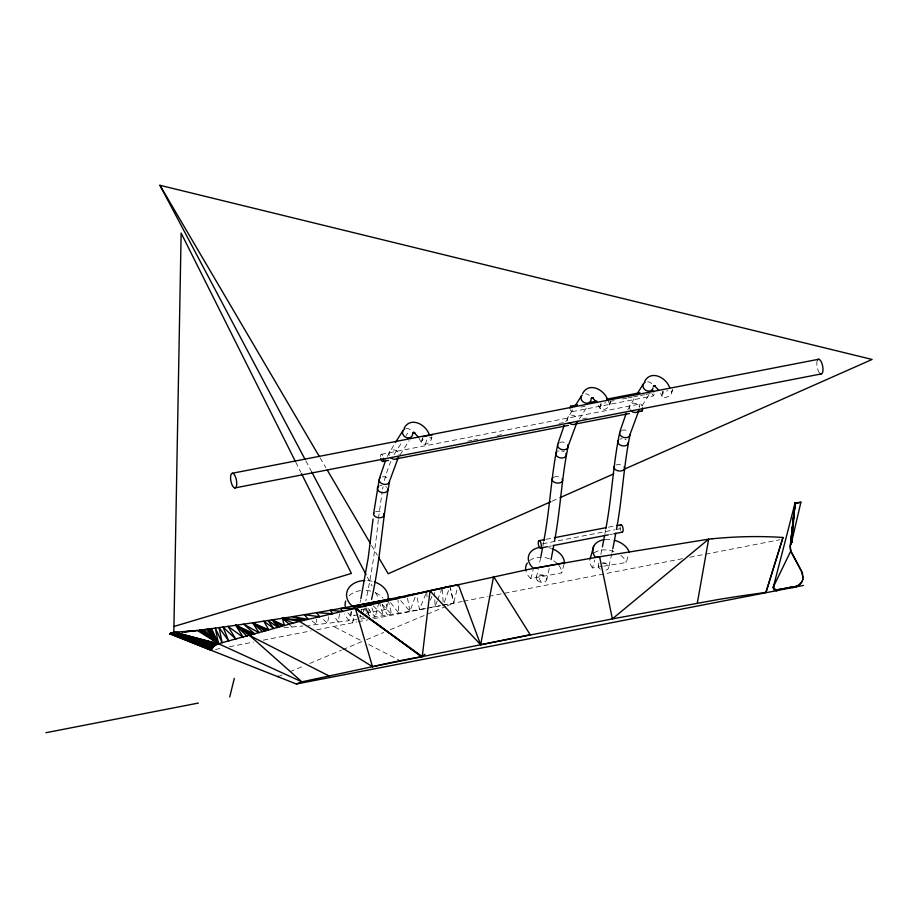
<?xml version="1.0" encoding="UTF-8"?>
<svg xmlns="http://www.w3.org/2000/svg" width="918" height="918" viewBox="0 0 918 918"><rect width="100%" height="100%" fill="white"/><g stroke="black" fill="none" stroke-linecap="round" stroke-linejoin="round"><path stroke-width="0.69" stroke-dasharray="4.59 3.44" d="M572.373 409.853L571.489 411.769L570.124 409.531M654.178 393.948L653.582 395.819L571.788 411.723M378.457 518.36L382.14 491.933M357.848 614.796L350.986 616.104L351.605 611.881M366.075 613.224L386.65 609.3L387.476 603.654M339.557 613.878L338.168 622.014L334.141 616.139M542.882 546.038L543.605 542.136M604.882 533.978L605.593 530.076M422.544 438.058L421.993 440.824A5.301 2.88 -26.2 0 1 424.839 438.345M540.668 557.616L539.096 565.178M601.015 403.358L600.464 406.123A5.301 2.88 -26.2 0 1 605.857 402.727M663.014 391.309L662.463 394.063A5.301 2.88 -26.2 0 1 665.309 391.596M328.747 616.816L327.393 623.356L308.437 625.433M382.554 489.11L383.07 486.678M360.086 602.38L360.625 599.879M549.228 568.46L546.715 579.637M600.831 554.369L602.162 548.115M611.755 553.887L608.714 567.588M612.019 552.625L612.558 550.1M359.936 617.837L360.533 615.129M360.831 613.775L361.715 609.724M378.87 602.472L375.405 616.38M368.244 614.337L369.931 606.924M422.544 437.852L421.477 442.556A5.301 2.88 -26.2 0 0 425.401 444.14A5.301 2.88 -26.2 0 0 430.794 440.743L431.793 437.175M536.33 577.537L538.304 568.931M600.751 404.333L599.959 407.856A5.301 2.88 -26.2 0 0 603.872 409.439A5.301 2.88 -26.2 0 0 609.265 406.043L610.596 401.292M598.329 565.488L598.892 563.032M663.014 391.102L661.947 395.807A5.301 2.88 -26.2 0 0 665.871 397.379A5.301 2.88 -26.2 0 0 671.265 393.994L672.263 390.425M351.158 611.491L348.943 620.683L327.393 623.356L322.425 618.502M352.569 622.806L354.509 614.968M425.482 444.473L427.272 437.209M447.066 605.914L453.664 603.149L458.266 584.502M384.367 480.596L384.814 478.886A229.098 85.913 79 0 1 390.839 461.467M564.077 564.008L561.736 572.866L530.845 578.569L533.197 569.699M431.873 436.911L431.299 439.011A5.301 2.88 -26.2 0 0 428.591 437.301M610.642 401.155L609.781 404.31A5.301 2.88 -26.2 0 0 607.073 402.6M672.63 389.106L671.769 392.261A5.301 2.88 -26.2 0 0 666.571 391.034M602.357 566.349L592.512 567.944L594.726 560.072M603.769 566.119L626.271 562.47L628.486 554.61M444.289 602.403L449.063 588.977M372.708 617.344L409.956 611.319L416.416 593.556M437.106 601.301L435.063 606.626L434.776 598.134M437.622 599.97L441.696 589.31M430.381 600.177L431.919 596.23M425.78 593.912L419.48 609.541L416.921 596.218M387.304 456.441L394.683 443.681M565.775 421.741L572.407 410.162M627.774 409.692L635.153 396.92M394.04 454.582L402.314 441.524M406.077 435.591L407.581 433.216M400.168 454.8L409.199 440.548M579.396 418.918L587.669 405.848M642.141 405.676L649.669 393.788M552.12 501.159L558.683 498.256M278.016 676.75L281.975 675.086M289.904 671.769L304.432 665.676M309.71 663.462L341.416 650.185M342.735 649.634L362.541 641.326L333.613 626.489M366.5 639.674L383.678 632.479M390.276 629.714L445.746 606.477M580.876 407.076L585.03 406.272M609.988 401.418L614.142 400.615M622.461 398.997L626.627 398.183M628.015 397.919L632.169 397.104M633.558 396.84L639.1 395.761M640.489 395.486L644.643 394.683M646.031 394.407L650.196 393.604M381.234 454.33L640.259 403.966A3.672 1.377 79 0 1 642.107 406.089M467.836 441.214L472.047 440.399M473.459 440.124L477.681 439.297M497.372 435.476L501.595 434.65M559.257 423.439L563.423 422.636M582.827 418.86L586.992 418.046M546.061 539.314L552.992 537.971M608.45 527.184L615.381 525.842M542.572 543.823L614.67 529.801M616.058 529.537L620.212 528.722M548.792 546.439L551.569 545.9M609.793 534.574L612.57 534.035M543.513 575.242L538.109 576.286L540.954 581.668M601.875 563.893L605.501 563.182M215.432 649.474L222.466 648.108M229.5 646.742L253.414 642.084M263.271 640.167L311.11 630.873M316.733 629.782L356.792 621.991M358.192 621.715L368.015 619.811M373.637 618.709L425.585 608.611M426.985 608.336L441.03 605.605M442.43 605.341L462.098 601.508M463.51 601.244L487.401 596.597M488.801 596.321L682.762 558.614M689.785 557.249L779.738 539.761M400.661 600.647L409.956 611.319L425.998 608.324M429.888 607.59L440.571 605.593M443.325 605.088L453.664 603.149L450.6 588.874M653.582 395.819L651.929 393.627M356.964 619.558L348.943 620.683L344.33 614.004M360.981 619.007L364.997 618.445M283.949 627.786L302.963 625.984M368.749 644.516L398.504 659.778M312.131 620.958L316.561 624.538L316.515 619.26M289.973 625.284L291.901 627.04M373.247 605.857L383.345 615.703L379.536 602.483M382.037 604.228L391.63 614.417L388.739 602.162M367.934 608.347L375.06 616.976L371.538 606.741M390.575 602.61L398.86 613.201L398.033 600.074M418.918 437.978L421.718 443.268M320.084 457.83L325.879 467.698M371.538 545.384L377.332 555.252M364.939 607.957L369.002 615.267M305.832 460.847L311.856 472.219M367.407 577.135L372.088 585.982M375.439 592.305L378.79 598.628M382.129 604.951L387.488 615.06M295.722 462.11L300.84 472.345M660.524 393.111L662.188 396.519M608.324 401.143L609.529 403.599M598.525 405.171L600.2 408.567M366.007 607.762L369.805 616.46M450.015 586.292L453.664 603.149M407.489 598.215L409.956 611.319M442.35 589.39L443.153 602.231M434.593 592.477L434.73 596.723M426.859 592.707L426.985 596.895M530.845 578.569A18.371 13.139 14.8 0 1 525.991 571.34M529.675 560.554A18.371 13.139 14.8 0 1 551.557 559.728M553.6 560.841A18.371 13.139 14.8 0 1 557.914 564.318M558.764 565.304A18.371 13.139 14.8 0 1 561.736 572.866M819.43 372.869A7.493 2.811 79 0 1 817.054 361.222M378.331 519.634A628.589 235.708 79 0 1 365.834 600.911M364.182 608.382A628.589 235.708 79 0 1 363.333 612.065M363.769 617.125A5.301 3.741 12.8 0 1 358.915 615.163M361.015 609.575A5.301 3.741 12.8 0 1 366.73 610.998A5.301 3.741 12.8 0 1 367.9 615.255M375.508 511.785A5.301 3.202 6.9 0 1 381.922 512.175M379.295 486.001A5.301 3.523 10.1 0 1 381.785 485.519M385.686 486.563A5.301 3.523 10.1 0 1 386.673 487.309M382.336 476.832A5.301 3.787 13.3 0 1 389.186 479.655M389.221 455.512A5.301 4.498 29.6 0 1 392.973 449.877A5.301 4.498 29.6 0 1 399.135 454.869M405.859 428.626A5.301 4.475 28.8 0 1 411.792 431.116M559.636 442.499A5.301 3.787 13.3 0 1 566.968 444.014M567.691 420.811A5.301 4.498 29.6 0 1 570.812 415.269A5.301 4.498 29.6 0 1 577.342 418.941M557.765 451.3A5.301 3.523 10.1 0 1 558.947 450.945M561.632 450.945A5.301 3.523 10.1 0 1 564.157 451.863M585.638 393.845A5.301 4.475 28.8 0 1 589.367 395.406M553.979 477.085A5.301 3.202 6.9 0 1 561.403 478.129M619.765 439.252A5.301 3.523 10.1 0 1 622.255 438.77M624.963 439.24A5.301 3.523 10.1 0 1 626.156 439.814M621.635 430.45A5.301 3.787 13.3 0 1 628.968 431.953M630.299 409.921A5.301 4.498 29.6 0 1 632.192 403.369A5.301 4.498 29.6 0 1 639.33 406.881M602.805 562.7A5.301 3.741 12.8 0 1 608.703 566.59A5.301 3.741 12.8 0 1 604.239 570.376M600.361 569.206A5.301 3.741 12.8 0 1 599.351 563.79M647.638 381.785A5.301 4.475 28.8 0 1 652.262 384.367M615.978 465.024A5.301 3.202 6.9 0 1 623.391 466.08M639.605 407.144A3.672 1.377 79 0 1 640.248 403.966M380.511 456.59A3.672 1.377 79 0 1 381.395 454.284A3.672 1.377 79 0 1 383.07 456.453M620.729 530.455A3.752 1.411 79 0 1 620.052 526.76M548.608 547.667A18.371 13.139 14.8 0 1 550.915 548.275M605.272 539.509A18.911 12.978 15.7 0 1 613.086 539.968M592.512 567.944A18.911 12.978 15.7 0 1 589.849 560.37M594.107 552.888A18.911 12.978 15.7 0 1 615.255 552.074M620.832 555.344A18.911 12.978 15.7 0 1 626.271 562.47M367.59 580.543A20.953 15.64 8.3 0 1 373.133 581.507M350.986 616.104A20.953 15.64 8.3 0 1 347.027 611.526M349.207 595.656A20.953 15.64 8.3 0 1 363.356 590.343M366.144 590.412A20.953 15.64 8.3 0 1 373.006 591.777M375.565 592.787A20.953 15.64 8.3 0 1 382.921 598.066M386.306 604.021A20.953 15.64 8.3 0 1 386.65 609.3M537.397 580.463A5.301 3.741 12.8 0 0 546.371 580.555A5.301 3.741 12.8 0 0 540.805 574.76A5.301 3.741 12.8 0 0 537.397 580.463"/><path stroke-width="1.38" d="M569.963 408.074L570.548 406.215L577.479 404.861M790.341 546.095L790.329 549.239A19.255 13.873 13.8 0 0 791.649 553.026L801.437 571.191L803.078 577.491M791.809 542.446L795.08 502.995L800.909 502.215L791.339 543.169M790.937 543.938L795.08 502.995L773.117 587.933L774.161 589.884L776.995 590.79L778.12 589.631L796.698 586.281L800.152 584.135M193.664 630.758L182.085 632.066M802.871 579.487L802.447 572.912L791.282 551.707M373.075 518.968L368.175 558.155L360.889 598.628M364.802 580.486A20.953 15.64 8.3 0 0 347.715 589.781A20.953 15.64 8.3 0 0 352.432 606.236L422.246 656.6L430.026 590.917L529.089 569.275L599.592 556.767L612.375 618.893L717.188 599.706A1301.219 759.312 -27.9 0 1 741.87 595.816L765.945 592.385L782.974 537.489A411.7 240.241 -27.9 0 0 712.093 538.797M191.472 631.217L194.444 630.85C283.042 619.558 371.136 604.228 458.266 584.502L480.653 644.746L612.375 618.893L708.65 539.164L712.093 538.797M373.58 513.793L379.18 479.517M295.08 460.836L181.133 233.069L173.835 632.341L215.891 644.723L172.836 632.479L215.087 645.205L172.343 632.594L214.319 645.744L171.861 632.743L213.619 646.329L171.402 632.927L212.987 646.96L170.955 633.133L211.61 648.969L170.53 633.374L211.347 649.646L170.128 633.638L211.209 650.3L213.619 646.329L218.461 643.702L215.328 628.096L222.145 642.749L219.069 627.602L228.777 641.039L223.017 627.051L235.926 639.192L227.928 626.363L243.224 637.299L235.765 625.261L249.788 635.612L301.896 681.833L218.461 643.702L197.336 630.471L173.33 632.387L169.773 633.913L296.376 684.013L301.15 681.994L366.718 667.902L530.191 634.694L493.586 576.515L480.653 644.746L430.026 590.917L406.984 595.587L407.42 596.275L397.873 597.446L398.469 598.398L388.096 599.431L352.432 606.236L364.354 606.477L362.897 604.308L365.766 606.144L364.366 604.033L371.457 604.79L370.218 602.896L380.167 602.736L379.157 601.164L388.865 600.67L388.096 599.431A20.953 15.64 8.3 0 0 374.452 581.92M790.237 546.474L795.08 502.995L794.896 503.741M543.823 540.805C549.951 509.031 551.007 476.499 557.651 444.817M554.483 541.299C560.462 510.052 561.506 478.094 568.024 446.963M605.823 528.757C611.95 496.971 613.006 464.451 619.65 432.768M616.483 529.238C622.45 498.004 623.506 466.046 630.012 434.902M697.324 603.115L708.65 539.164L595.461 557.456A18.911 12.978 15.7 0 1 604.044 539.669M542.641 547.335L540.92 556.342M553.795 545.303L551.075 559.578M604.641 535.274L602.415 546.841M615.783 533.255L612.811 548.815M790.272 547.002L790.914 550.766L773.644 586.35L774.39 588.53L776.192 590.01L796.698 586.281M389.542 481.663C382.072 520.655 380.511 560.6 371.549 599.374M278.016 676.75L278.177 676.061M176.026 633.684L176.164 633.099M176.428 633.661L176.589 633.041L173.743 633.397L174.627 632.284L218.461 643.702L299.52 621.394L430.026 590.917M177.943 633.615L178.126 632.858M178.126 633.615L178.322 632.835M178.276 633.604L178.471 632.812M178.631 632.789L178.631 633.592L179.538 633.558M178.849 633.581L179.056 632.743M179.251 632.72L179.228 633.569L179.572 632.674M229.729 696.98L234.319 678.333M765.945 592.385L782.974 537.489M773.174 587.451L773.794 584.927M776.008 590.767L776.192 590.01M800.909 502.215L796.078 503.512M788.505 588.335L788.7 587.577L795.711 586.935M792.429 586.854L792.245 587.612L794.506 587.29L798.465 585.73L802.389 580.979M216.74 644.31L173.835 632.341L217.6 643.966L174.627 632.284L169.807 633.89L171.7 633.649M790.387 545.59L795.08 502.995L790.616 544.753M593.694 546.302L590.744 556.79A18.911 12.978 15.7 0 0 589.987 559.131M379.65 477.727L385.698 460.17M389.978 480.045L397.815 458.828M558.121 443.027L564.168 425.47M568.449 445.345L576.286 424.127M620.12 430.967L626.168 413.41M630.448 433.296L638.285 412.079M802.963 579.109L801.345 583.045M193.526 630.953L195.041 630.769M395.44 442.487L402.956 430.634M574.668 406.605L581.427 395.933M636.656 394.556L643.426 383.873M791.431 542.79L791.913 542.068M404.115 428.201C410.518 416.198 425.941 424.414 429.245 434.616M582.597 393.501C589 381.498 604.411 389.714 607.727 399.915M644.585 381.44C650.988 369.438 666.411 377.654 669.715 387.855M817.468 360.108L818.053 359.42A7.493 2.811 79 0 1 822.987 368.738L822.964 370.493A7.493 2.811 79 0 1 820.244 373.66M194.042 630.895L193.182 630.804M422.246 656.6L424.988 654.259M550.811 501.744L388.199 573.75L378.778 557.719M559.991 497.671L613.763 473.86M624.251 469.224L872.1 359.454L159.927 185.287L305.166 459.585M592.523 397.861L591.318 398.274L592.982 397.976L591.754 397.689L593.384 398.343L592.328 397.724L596.826 402.325M654.511 385.801L653.306 386.226L654.982 385.927L653.754 385.629L655.383 386.283L654.327 385.675L658.826 390.276M173.743 633.397L177.69 632.032M173.938 626.478L351.41 573.44L301.483 473.631M289.159 624.125L282.285 618.273L299.52 621.394L372.501 666.686L378.319 665.332A613.924 358.249 -27.9 0 1 413.031 658.229L421.637 656.714L356.115 608.427L340.486 608.45L342.735 611.491L330.113 610.275L332.821 613.763L316.469 612.673L319.774 616.747L304.386 614.681L308.322 619.375L292.303 616.689L303.927 620.384L282.285 618.273L284.408 625.433L272.267 619.857L277.798 627.269L268.01 620.534L273.725 628.44L263.741 621.165L268.813 629.851L252.576 622.829L259.083 632.754L243.591 624.16L254.94 634.005L235.765 625.261L247.16 636.289M442.258 587.864L450.038 586.281M589.964 402.44L596.895 401.097M606.603 399.204L639.869 392.732M232.518 473.218L818.764 359.236M422.808 436.681L432.458 434.799M234.79 487.951A7.493 2.811 79 0 0 235.593 477.096A7.493 2.811 79 0 0 230.59 476.694A7.493 2.811 79 0 0 234.79 487.951L821.025 373.97M382.829 461.467L388.452 460.377M396.897 458.736L568.38 425.39M576.699 423.772L629.381 413.536M637.7 411.918L641.854 411.103M539.13 540.668L544.672 539.589M554.38 537.707L605.685 527.724M616.77 525.566L620.935 524.763M540.472 548.057A3.752 1.411 79 0 0 540.679 542.389A3.752 1.411 79 0 0 538.246 542.641A3.752 1.411 79 0 0 540.472 548.057L547.403 546.703M552.957 545.625L608.404 534.85M613.958 533.771L622.278 532.153M45.9 732.713L198.345 703.073M296.376 684.013L803.468 585.42M426.824 591.307L442.212 587.979M652.354 390.311L653.811 391.802M570.548 406.215L572.006 407.707M169.807 633.89L171.655 633.822M184.736 632.043L189.659 631.435M412.974 432.585L414.259 432.516M414.511 432.676L413.284 432.389L414.913 433.044L413.857 432.424L418.356 437.025M212.425 647.615L170.955 633.133L211.966 648.292M282.285 618.273L292.911 623.104M267.608 630.196L252.576 622.829L262.571 631.699M249.788 635.612L329.275 676.073M253.116 634.556L235.765 625.261L251.452 635.084M266.392 630.551L252.576 622.829L265.13 630.93M282.033 626.076L272.267 619.857L279.657 626.73M199.631 630.161L218.461 643.702L211.576 628.589M421.637 656.714L355.427 608.588L372.501 666.686M200.204 630.092L218.461 643.702L209.763 628.83M202.178 629.828L218.461 643.702L208.661 628.979M203.876 629.61L218.461 643.702L207.571 629.117M206.332 629.278L218.461 643.702M159.927 185.287L319.361 456.59M327.324 470.165L370.08 542.917M311.856 472.219L366.064 574.611M614.394 540.277A18.911 12.978 15.7 0 1 629.22 551.982M539.359 547.438A18.371 13.139 14.8 0 0 533.53 568.437L564.421 562.745A18.371 13.139 14.8 0 0 552.039 548.666M383.644 513.598A5.301 3.202 6.9 0 1 378.95 517.763A5.301 3.202 6.9 0 1 373.901 513.001M387.752 489.099A5.301 3.523 10.1 0 1 381.268 492.427A5.301 3.523 10.1 0 1 378.342 486.574M389.542 480.665A5.301 3.787 13.3 0 1 383.036 484.142A5.301 3.787 13.3 0 1 380.201 477.808M398.653 457.175A5.301 4.498 29.6 0 1 390.724 457.692M412.687 433.491A5.301 4.475 28.8 0 1 405.389 437.117A5.301 4.475 28.8 0 1 404.677 429.027M567.657 444.955A5.301 3.787 13.3 0 1 565.66 449.43A5.301 3.787 13.3 0 1 558.993 448.064A5.301 3.787 13.3 0 1 558.672 443.107M577.548 421.373A5.301 4.498 29.6 0 1 569.194 422.991M565.855 453.469A5.301 3.523 10.1 0 1 563.916 457.657A5.301 3.523 10.1 0 1 557.215 456.476A5.301 3.523 10.1 0 1 556.813 451.874M591.158 398.791A5.301 4.475 28.8 0 1 584.491 402.727A5.301 4.475 28.8 0 1 582.161 395.004M562.114 478.898A5.301 3.202 6.9 0 1 560.232 482.73A5.301 3.202 6.9 0 1 553.497 481.778A5.301 3.202 6.9 0 1 553.038 477.612M630.012 433.904A5.301 3.787 13.3 0 1 623.506 437.393A5.301 3.787 13.3 0 1 620.671 431.047M628.222 442.35A5.301 3.523 10.1 0 1 622.415 445.827A5.301 3.523 10.1 0 1 618.147 440.571M639.123 410.426A5.301 4.498 29.6 0 1 631.194 410.943M653.088 387.947A5.301 4.475 28.8 0 1 645.274 389.989A5.301 4.475 28.8 0 1 645.147 382.267M624.114 466.849A5.301 3.202 6.9 0 1 619.42 471.014A5.301 3.202 6.9 0 1 614.371 466.252M642.52 407.925A3.672 1.377 79 0 1 641.097 410.897M383.483 458.289A3.672 1.377 79 0 1 382.668 461.513A3.672 1.377 79 0 1 380.74 458.449M620.316 525.337A3.752 1.411 79 0 1 622.909 527.816A3.752 1.411 79 0 1 621.888 532.061M525.75 570.25A18.371 13.139 14.8 0 1 527.322 563.009M345.191 606.339A20.953 15.64 8.3 0 1 345.673 601.118"/></g></svg>
